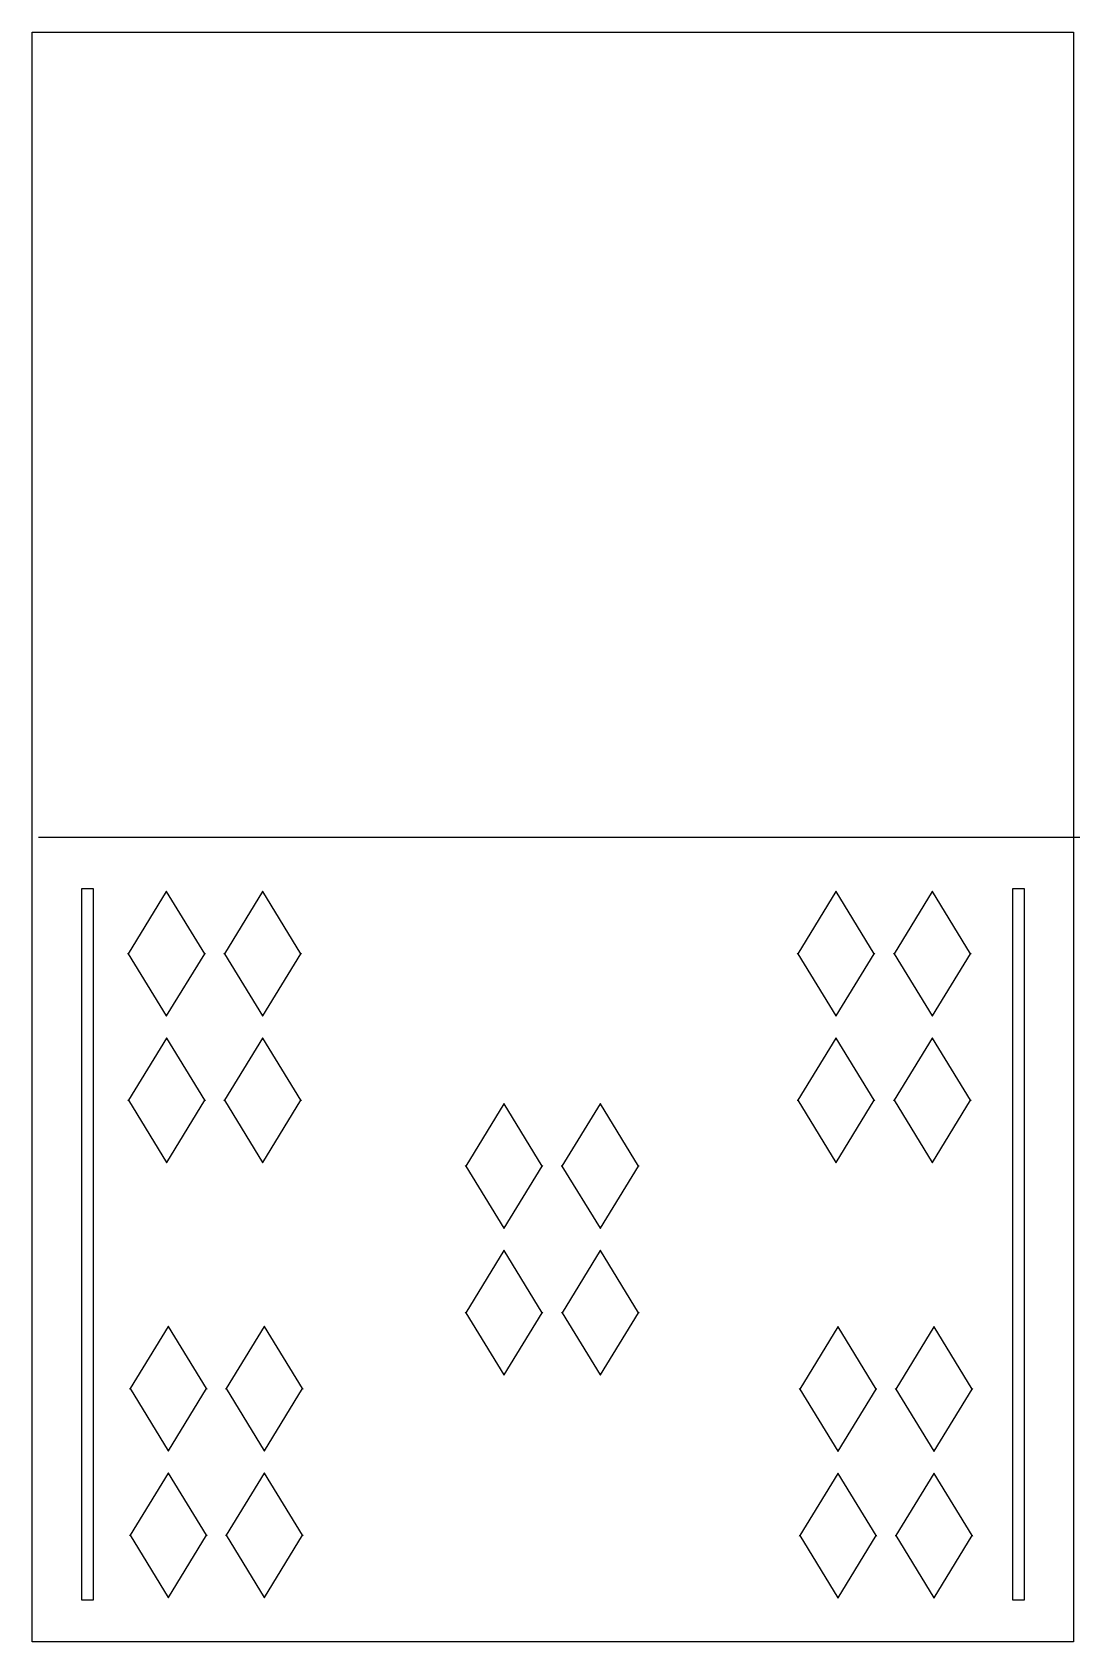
# Model space of a CAD drawing. Header units: centimetres. Extents: x -5.2 to 5.3, y -8.1 to 8.1.
import ezdxf
from ezdxf.lldxf.tags import DXFTag

# ---------------------------------------------------------------- set-up
doc = ezdxf.new("R2010")
doc.units = ezdxf.units.CM
doc.header["$MEASUREMENT"] = 0
doc.layers.add('Layer 1', color=7, linetype='Continuous')
tags = doc.linetypes.add('New Line1', pattern=[0.1, 0.1]).pattern_tags.tags
tags[4:5] = [DXFTag(74, 4), DXFTag(75, 0), DXFTag(340, '0'), DXFTag(46, 1.0), DXFTag(50, 0.0), DXFTag(44, 0.0), DXFTag(45, 0.0)]

msp = doc.modelspace()

# ---------------------------------------------------------------- linework, layer by layer
at = {"layer": 'Layer 1', "color": 242}
for points, knots in [([(-5.23875, 8.09625), (-5.23875, 8.09625), (-5.23875, -8.09625), (-5.23875, -8.09625), (-5.23875, -8.09625), (-5.23875, -8.09625), (5.23875, -8.09625), (5.23875, -8.09625), (5.23875, -8.09625), (5.23875, -8.09625), (5.23875, 8.09625), (5.23875, 8.09625), (5.23875, 8.09625), (5.23875, 8.09625), (-5.23875, 8.09625), (-5.23875, 8.09625)], [0, 0, 0, 0, 0.2, 0.2, 0.2, 0.2, 0.4, 0.4, 0.4, 0.4, 0.6, 0.6, 0.6, 0.6, 1, 1, 1, 1]), ([(-4.62201, -7.67339), (-4.62201, -7.67339), (-4.74416, -7.67339), (-4.74416, -7.67339), (-4.74416, -7.67339), (-4.74416, -7.67339), (-4.74416, -0.52229), (-4.74416, -0.52229), (-4.74416, -0.52229), (-4.74416, -0.52229), (-4.62201, -0.52229), (-4.62201, -0.52229), (-4.62201, -0.52229), (-4.62201, -0.52229), (-4.62201, -7.67339), (-4.62201, -7.67339)], [0, 0, 0, 0, 0.2, 0.2, 0.2, 0.2, 0.4, 0.4, 0.4, 0.4, 0.6, 0.6, 0.6, 0.6, 1, 1, 1, 1]), ([(-4.27461, -1.16914), (-4.27461, -1.16914), (-4.27175, -1.17385), (-4.27175, -1.17385), (-4.27175, -1.17385), (-4.27175, -1.17385), (-3.88922, -0.54877), (-3.88922, -0.54877), (-3.88922, -0.54877), (-3.88922, -0.54877), (-3.88599, -0.54877), (-3.88599, -0.54877), (-3.88599, -0.54877), (-3.88599, -0.54877), (-3.50346, -1.17385), (-3.50346, -1.17385), (-3.50346, -1.17385), (-3.50346, -1.17385), (-3.5006, -1.16914), (-3.5006, -1.16914), (-3.5006, -1.16914), (-3.5006, -1.16914), (-3.5006, -1.17851), (-3.5006, -1.17851), (-3.5006, -1.17851), (-3.5006, -1.17851), (-3.50346, -1.17377), (-3.50346, -1.17377), (-3.50346, -1.17377), (-3.50346, -1.17377), (-3.88599, -1.79893), (-3.88599, -1.79893), (-3.88599, -1.79893), (-3.88599, -1.79893), (-3.88922, -1.79893), (-3.88922, -1.79893), (-3.88922, -1.79893), (-3.88922, -1.79893), (-4.27175, -1.17377), (-4.27175, -1.17377), (-4.27175, -1.17377), (-4.27175, -1.17377), (-4.27461, -1.17851), (-4.27461, -1.17851), (-4.27461, -1.17851), (-4.27461, -1.17851), (-4.27461, -1.16914), (-4.27461, -1.16914)], [0, 0, 0, 0, 0.07692308, 0.07692308, 0.07692308, 0.07692308, 0.15384615, 0.15384615, 0.15384615, 0.15384615, 0.23076923, 0.23076923, 0.23076923, 0.23076923, 0.30769231, 0.30769231, 0.30769231, 0.30769231, 0.38461538, 0.38461538, 0.38461538, 0.38461538, 0.46153846, 0.46153846, 0.46153846, 0.46153846, 0.53846154, 0.53846154, 0.53846154, 0.53846154, 0.61538462, 0.61538462, 0.61538462, 0.61538462, 0.69230769, 0.69230769, 0.69230769, 0.69230769, 0.76923077, 0.76923077, 0.76923077, 0.76923077, 0.84615385, 0.84615385, 0.84615385, 0.84615385, 1, 1, 1, 1]), ([(-3.30674, -1.16914), (-3.30674, -1.16914), (-3.30388, -1.17385), (-3.30388, -1.17385), (-3.30388, -1.17385), (-3.30388, -1.17385), (-2.92135, -0.54877), (-2.92135, -0.54877), (-2.92135, -0.54877), (-2.92135, -0.54877), (-2.91809, -0.54877), (-2.91809, -0.54877), (-2.91809, -0.54877), (-2.91809, -0.54877), (-2.53556, -1.17385), (-2.53556, -1.17385), (-2.53556, -1.17385), (-2.53556, -1.17385), (-2.5327, -1.16914), (-2.5327, -1.16914), (-2.5327, -1.16914), (-2.5327, -1.16914), (-2.5327, -1.17851), (-2.5327, -1.17851), (-2.5327, -1.17851), (-2.5327, -1.17851), (-2.53556, -1.17377), (-2.53556, -1.17377), (-2.53556, -1.17377), (-2.53556, -1.17377), (-2.91809, -1.79893), (-2.91809, -1.79893), (-2.91809, -1.79893), (-2.91809, -1.79893), (-2.92134, -1.79893), (-2.92134, -1.79893), (-2.92134, -1.79893), (-2.92134, -1.79893), (-3.30385, -1.17382), (-3.30385, -1.17382), (-3.30385, -1.17382), (-3.30385, -1.17382), (-3.30671, -1.17853), (-3.30671, -1.17853), (-3.30671, -1.17853), (-3.30671, -1.17853), (-3.30674, -1.16914), (-3.30674, -1.16914), (-3.30674, -1.16914), (-3.30674, -1.16914), (-3.30674, -1.16914), (-3.30674, -1.16914)], [0, 0, 0, 0, 0.07142857, 0.07142857, 0.07142857, 0.07142857, 0.14285714, 0.14285714, 0.14285714, 0.14285714, 0.21428571, 0.21428571, 0.21428571, 0.21428571, 0.28571429, 0.28571429, 0.28571429, 0.28571429, 0.35714286, 0.35714286, 0.35714286, 0.35714286, 0.42857143, 0.42857143, 0.42857143, 0.42857143, 0.5, 0.5, 0.5, 0.5, 0.57142857, 0.57142857, 0.57142857, 0.57142857, 0.64285714, 0.64285714, 0.64285714, 0.64285714, 0.71428571, 0.71428571, 0.71428571, 0.71428571, 0.78571429, 0.78571429, 0.78571429, 0.78571429, 0.85714286, 0.85714286, 0.85714286, 0.85714286, 1, 1, 1, 1]), ([(2.46184, -1.16914), (2.46184, -1.16914), (2.4647, -1.17385), (2.4647, -1.17385), (2.4647, -1.17385), (2.4647, -1.17385), (2.84723, -0.54877), (2.84723, -0.54877), (2.84723, -0.54877), (2.84723, -0.54877), (2.85049, -0.54877), (2.85049, -0.54877), (2.85049, -0.54877), (2.85049, -0.54877), (3.233, -1.17385), (3.233, -1.17385), (3.233, -1.17385), (3.233, -1.17385), (3.23583, -1.16914), (3.23583, -1.16914), (3.23583, -1.16914), (3.23583, -1.16914), (3.23583, -1.17851), (3.23583, -1.17851), (3.23583, -1.17851), (3.23583, -1.17851), (3.233, -1.17377), (3.233, -1.17377), (3.233, -1.17377), (3.233, -1.17377), (2.85049, -1.79893), (2.85049, -1.79893), (2.85049, -1.79893), (2.85049, -1.79893), (2.84723, -1.79893), (2.84723, -1.79893), (2.84723, -1.79893), (2.84723, -1.79893), (2.4647, -1.17377), (2.4647, -1.17377), (2.4647, -1.17377), (2.4647, -1.17377), (2.46184, -1.17851), (2.46184, -1.17851), (2.46184, -1.17851), (2.46184, -1.17851), (2.46184, -1.16914), (2.46184, -1.16914)], [0, 0, 0, 0, 0.07692308, 0.07692308, 0.07692308, 0.07692308, 0.15384615, 0.15384615, 0.15384615, 0.15384615, 0.23076923, 0.23076923, 0.23076923, 0.23076923, 0.30769231, 0.30769231, 0.30769231, 0.30769231, 0.38461538, 0.38461538, 0.38461538, 0.38461538, 0.46153846, 0.46153846, 0.46153846, 0.46153846, 0.53846154, 0.53846154, 0.53846154, 0.53846154, 0.61538462, 0.61538462, 0.61538462, 0.61538462, 0.69230769, 0.69230769, 0.69230769, 0.69230769, 0.76923077, 0.76923077, 0.76923077, 0.76923077, 0.84615385, 0.84615385, 0.84615385, 0.84615385, 1, 1, 1, 1]), ([(3.43035, -1.16917), (3.43035, -1.16917), (3.43318, -1.17388), (3.43318, -1.17388), (3.43318, -1.17388), (3.43318, -1.17388), (3.81569, -0.54875), (3.81569, -0.54875), (3.81569, -0.54875), (3.81569, -0.54875), (3.81897, -0.54875), (3.81897, -0.54875), (3.81897, -0.54875), (3.81897, -0.54875), (4.2015, -1.17388), (4.2015, -1.17388), (4.2015, -1.17388), (4.2015, -1.17388), (4.20436, -1.16917), (4.20436, -1.16917), (4.20436, -1.16917), (4.20436, -1.16917), (4.20436, -1.17854), (4.20436, -1.17854), (4.20436, -1.17854), (4.20436, -1.17854), (4.2015, -1.17386), (4.2015, -1.17386), (4.2015, -1.17386), (4.2015, -1.17386), (3.81897, -1.79894), (3.81897, -1.79894), (3.81897, -1.79894), (3.81897, -1.79894), (3.81569, -1.79893), (3.81569, -1.79893), (3.81569, -1.79893), (3.81569, -1.79893), (3.43318, -1.17385), (3.43318, -1.17385), (3.43318, -1.17385), (3.43318, -1.17385), (3.43035, -1.17853), (3.43035, -1.17853), (3.43035, -1.17853), (3.43035, -1.17853), (3.43035, -1.16917), (3.43035, -1.16917)], [0, 0, 0, 0, 0.07692308, 0.07692308, 0.07692308, 0.07692308, 0.15384615, 0.15384615, 0.15384615, 0.15384615, 0.23076923, 0.23076923, 0.23076923, 0.23076923, 0.30769231, 0.30769231, 0.30769231, 0.30769231, 0.38461538, 0.38461538, 0.38461538, 0.38461538, 0.46153846, 0.46153846, 0.46153846, 0.46153846, 0.53846154, 0.53846154, 0.53846154, 0.53846154, 0.61538462, 0.61538462, 0.61538462, 0.61538462, 0.69230769, 0.69230769, 0.69230769, 0.69230769, 0.76923077, 0.76923077, 0.76923077, 0.76923077, 0.84615385, 0.84615385, 0.84615385, 0.84615385, 1, 1, 1, 1]), ([(4.74419, -7.67339), (4.74419, -7.67339), (4.62206, -7.67339), (4.62206, -7.67339), (4.62206, -7.67339), (4.62206, -7.67339), (4.62206, -0.52229), (4.62206, -0.52229), (4.62206, -0.52229), (4.62206, -0.52229), (4.74419, -0.52229), (4.74419, -0.52229), (4.74419, -0.52229), (4.74419, -0.52229), (4.74419, -7.67339), (4.74419, -7.67339)], [0, 0, 0, 0, 0.2, 0.2, 0.2, 0.2, 0.4, 0.4, 0.4, 0.4, 0.6, 0.6, 0.6, 0.6, 1, 1, 1, 1]), ([(-4.274, -2.64438), (-4.274, -2.64438), (-4.27112, -2.64909), (-4.27112, -2.64909), (-4.27112, -2.64909), (-4.27112, -2.64909), (-3.88859, -2.02399), (-3.88859, -2.02399), (-3.88859, -2.02399), (-3.88859, -2.02399), (-3.88533, -2.02398), (-3.88533, -2.02398), (-3.88533, -2.02398), (-3.88533, -2.02398), (-3.5028, -2.64908), (-3.5028, -2.64908), (-3.5028, -2.64908), (-3.5028, -2.64908), (-3.49992, -2.64437), (-3.49992, -2.64437), (-3.49992, -2.64437), (-3.49992, -2.64437), (-3.49992, -2.65374), (-3.49992, -2.65374), (-3.49992, -2.65374), (-3.49992, -2.65374), (-3.5028, -2.64903), (-3.5028, -2.64903), (-3.5028, -2.64903), (-3.5028, -2.64903), (-3.88533, -3.27411), (-3.88533, -3.27411), (-3.88533, -3.27411), (-3.88533, -3.27411), (-3.88858, -3.27411), (-3.88858, -3.27411), (-3.88858, -3.27411), (-3.88858, -3.27411), (-4.27111, -2.64903), (-4.27111, -2.64903), (-4.27111, -2.64903), (-4.27111, -2.64903), (-4.27399, -2.65374), (-4.27399, -2.65374), (-4.27399, -2.65374), (-4.27399, -2.65374), (-4.274, -2.64438), (-4.274, -2.64438)], [0, 0, 0, 0, 0.07692308, 0.07692308, 0.07692308, 0.07692308, 0.15384615, 0.15384615, 0.15384615, 0.15384615, 0.23076923, 0.23076923, 0.23076923, 0.23076923, 0.30769231, 0.30769231, 0.30769231, 0.30769231, 0.38461538, 0.38461538, 0.38461538, 0.38461538, 0.46153846, 0.46153846, 0.46153846, 0.46153846, 0.53846154, 0.53846154, 0.53846154, 0.53846154, 0.61538462, 0.61538462, 0.61538462, 0.61538462, 0.69230769, 0.69230769, 0.69230769, 0.69230769, 0.76923077, 0.76923077, 0.76923077, 0.76923077, 0.84615385, 0.84615385, 0.84615385, 0.84615385, 1, 1, 1, 1]), ([(-3.30607, -2.64438), (-3.30607, -2.64438), (-3.30319, -2.64909), (-3.30319, -2.64909), (-3.30319, -2.64909), (-3.30319, -2.64909), (-2.92068, -2.02399), (-2.92068, -2.02399), (-2.92068, -2.02399), (-2.92068, -2.02399), (-2.9174, -2.02398), (-2.9174, -2.02398), (-2.9174, -2.02398), (-2.9174, -2.02398), (-2.53487, -2.64908), (-2.53487, -2.64908), (-2.53487, -2.64908), (-2.53487, -2.64908), (-2.53199, -2.64437), (-2.53199, -2.64437), (-2.53199, -2.64437), (-2.53199, -2.64437), (-2.53199, -2.65374), (-2.53199, -2.65374), (-2.53199, -2.65374), (-2.53199, -2.65374), (-2.53487, -2.64903), (-2.53487, -2.64903), (-2.53487, -2.64903), (-2.53487, -2.64903), (-2.9174, -3.27411), (-2.9174, -3.27411), (-2.9174, -3.27411), (-2.9174, -3.27411), (-2.92068, -3.27411), (-2.92068, -3.27411), (-2.92068, -3.27411), (-2.92068, -3.27411), (-3.30319, -2.64903), (-3.30319, -2.64903), (-3.30319, -2.64903), (-3.30319, -2.64903), (-3.30607, -2.65374), (-3.30607, -2.65374), (-3.30607, -2.65374), (-3.30607, -2.65374), (-3.30607, -2.64438), (-3.30607, -2.64438)], [0, 0, 0, 0, 0.07692308, 0.07692308, 0.07692308, 0.07692308, 0.15384615, 0.15384615, 0.15384615, 0.15384615, 0.23076923, 0.23076923, 0.23076923, 0.23076923, 0.30769231, 0.30769231, 0.30769231, 0.30769231, 0.38461538, 0.38461538, 0.38461538, 0.38461538, 0.46153846, 0.46153846, 0.46153846, 0.46153846, 0.53846154, 0.53846154, 0.53846154, 0.53846154, 0.61538462, 0.61538462, 0.61538462, 0.61538462, 0.69230769, 0.69230769, 0.69230769, 0.69230769, 0.76923077, 0.76923077, 0.76923077, 0.76923077, 0.84615385, 0.84615385, 0.84615385, 0.84615385, 1, 1, 1, 1]), ([(2.46245, -2.64438), (2.46245, -2.64438), (2.46528, -2.64909), (2.46528, -2.64909), (2.46528, -2.64909), (2.46528, -2.64909), (2.84779, -2.02399), (2.84779, -2.02399), (2.84779, -2.02399), (2.84779, -2.02399), (2.85107, -2.02398), (2.85107, -2.02398), (2.85107, -2.02398), (2.85107, -2.02398), (3.23358, -2.64908), (3.23358, -2.64908), (3.23358, -2.64908), (3.23358, -2.64908), (3.23644, -2.64437), (3.23644, -2.64437), (3.23644, -2.64437), (3.23644, -2.64437), (3.23644, -2.65374), (3.23644, -2.65374), (3.23644, -2.65374), (3.23644, -2.65374), (3.23358, -2.64903), (3.23358, -2.64903), (3.23358, -2.64903), (3.23358, -2.64903), (2.85107, -3.27411), (2.85107, -3.27411), (2.85107, -3.27411), (2.85107, -3.27411), (2.84779, -3.27411), (2.84779, -3.27411), (2.84779, -3.27411), (2.84779, -3.27411), (2.46528, -2.64903), (2.46528, -2.64903), (2.46528, -2.64903), (2.46528, -2.64903), (2.46245, -2.65374), (2.46245, -2.65374), (2.46245, -2.65374), (2.46245, -2.65374), (2.46245, -2.64438), (2.46245, -2.64438)], [0, 0, 0, 0, 0.07692308, 0.07692308, 0.07692308, 0.07692308, 0.15384615, 0.15384615, 0.15384615, 0.15384615, 0.23076923, 0.23076923, 0.23076923, 0.23076923, 0.30769231, 0.30769231, 0.30769231, 0.30769231, 0.38461538, 0.38461538, 0.38461538, 0.38461538, 0.46153846, 0.46153846, 0.46153846, 0.46153846, 0.53846154, 0.53846154, 0.53846154, 0.53846154, 0.61538462, 0.61538462, 0.61538462, 0.61538462, 0.69230769, 0.69230769, 0.69230769, 0.69230769, 0.76923077, 0.76923077, 0.76923077, 0.76923077, 0.84615385, 0.84615385, 0.84615385, 0.84615385, 1, 1, 1, 1]), ([(3.43038, -2.64438), (3.43038, -2.64438), (3.43321, -2.64909), (3.43321, -2.64909), (3.43321, -2.64909), (3.43321, -2.64909), (3.81569, -2.02399), (3.81569, -2.02399), (3.81569, -2.02399), (3.81569, -2.02399), (3.81897, -2.02398), (3.81897, -2.02398), (3.81897, -2.02398), (3.81897, -2.02398), (4.20148, -2.64908), (4.20148, -2.64908), (4.20148, -2.64908), (4.20148, -2.64908), (4.20434, -2.64437), (4.20434, -2.64437), (4.20434, -2.64437), (4.20434, -2.64437), (4.20434, -2.65374), (4.20434, -2.65374), (4.20434, -2.65374), (4.20434, -2.65374), (4.20148, -2.64903), (4.20148, -2.64903), (4.20148, -2.64903), (4.20148, -2.64903), (3.81897, -3.27411), (3.81897, -3.27411), (3.81897, -3.27411), (3.81897, -3.27411), (3.81569, -3.27411), (3.81569, -3.27411), (3.81569, -3.27411), (3.81569, -3.27411), (3.43321, -2.64903), (3.43321, -2.64903), (3.43321, -2.64903), (3.43321, -2.64903), (3.43038, -2.65374), (3.43038, -2.65374), (3.43038, -2.65374), (3.43038, -2.65374), (3.43038, -2.64438), (3.43038, -2.64438)], [0, 0, 0, 0, 0.07692308, 0.07692308, 0.07692308, 0.07692308, 0.15384615, 0.15384615, 0.15384615, 0.15384615, 0.23076923, 0.23076923, 0.23076923, 0.23076923, 0.30769231, 0.30769231, 0.30769231, 0.30769231, 0.38461538, 0.38461538, 0.38461538, 0.38461538, 0.46153846, 0.46153846, 0.46153846, 0.46153846, 0.53846154, 0.53846154, 0.53846154, 0.53846154, 0.61538462, 0.61538462, 0.61538462, 0.61538462, 0.69230769, 0.69230769, 0.69230769, 0.69230769, 0.76923077, 0.76923077, 0.76923077, 0.76923077, 0.84615385, 0.84615385, 0.84615385, 0.84615385, 1, 1, 1, 1]), ([(-0.87942, -3.30631), (-0.87942, -3.30631), (-0.87654, -3.31102), (-0.87654, -3.31102), (-0.87654, -3.31102), (-0.87654, -3.31102), (-0.49401, -2.68589), (-0.49401, -2.68589), (-0.49401, -2.68589), (-0.49401, -2.68589), (-0.49075, -2.68589), (-0.49075, -2.68589), (-0.49075, -2.68589), (-0.49075, -2.68589), (-0.10822, -3.31102), (-0.10822, -3.31102), (-0.10822, -3.31102), (-0.10822, -3.31102), (-0.10534, -3.30631), (-0.10534, -3.30631), (-0.10534, -3.30631), (-0.10534, -3.30631), (-0.10534, -3.3157), (-0.10534, -3.3157), (-0.10534, -3.3157), (-0.10534, -3.3157), (-0.10822, -3.31096), (-0.10822, -3.31096), (-0.10822, -3.31096), (-0.10822, -3.31096), (-0.49075, -3.93604), (-0.49075, -3.93604), (-0.49075, -3.93604), (-0.49075, -3.93604), (-0.494, -3.93605), (-0.494, -3.93605), (-0.494, -3.93605), (-0.494, -3.93605), (-0.87653, -3.31097), (-0.87653, -3.31097), (-0.87653, -3.31097), (-0.87653, -3.31097), (-0.87941, -3.31571), (-0.87941, -3.31571), (-0.87941, -3.31571), (-0.87941, -3.31571), (-0.87942, -3.30631), (-0.87942, -3.30631), (-0.87942, -3.30631), (-0.87942, -3.30631), (-0.87942, -3.30631), (-0.87942, -3.30631)], [0, 0, 0, 0, 0.07142857, 0.07142857, 0.07142857, 0.07142857, 0.14285714, 0.14285714, 0.14285714, 0.14285714, 0.21428571, 0.21428571, 0.21428571, 0.21428571, 0.28571429, 0.28571429, 0.28571429, 0.28571429, 0.35714286, 0.35714286, 0.35714286, 0.35714286, 0.42857143, 0.42857143, 0.42857143, 0.42857143, 0.5, 0.5, 0.5, 0.5, 0.57142857, 0.57142857, 0.57142857, 0.57142857, 0.64285714, 0.64285714, 0.64285714, 0.64285714, 0.71428571, 0.71428571, 0.71428571, 0.71428571, 0.78571429, 0.78571429, 0.78571429, 0.78571429, 0.85714286, 0.85714286, 0.85714286, 0.85714286, 1, 1, 1, 1]), ([(0.08848, -3.30631), (0.08848, -3.30631), (0.09134, -3.31102), (0.09134, -3.31102), (0.09134, -3.31102), (0.09134, -3.31102), (0.47387, -2.68589), (0.47387, -2.68589), (0.47387, -2.68589), (0.47387, -2.68589), (0.47712, -2.68589), (0.47712, -2.68589), (0.47712, -2.68589), (0.47712, -2.68589), (0.85965, -3.31102), (0.85965, -3.31102), (0.85965, -3.31102), (0.85965, -3.31102), (0.86251, -3.30631), (0.86251, -3.30631), (0.86251, -3.30631), (0.86251, -3.30631), (0.86251, -3.3157), (0.86251, -3.3157), (0.86251, -3.3157), (0.86251, -3.3157), (0.85965, -3.31096), (0.85965, -3.31096), (0.85965, -3.31096), (0.85965, -3.31096), (0.47712, -3.93604), (0.47712, -3.93604), (0.47712, -3.93604), (0.47712, -3.93604), (0.47387, -3.93605), (0.47387, -3.93605), (0.47387, -3.93605), (0.47387, -3.93605), (0.09134, -3.31097), (0.09134, -3.31097), (0.09134, -3.31097), (0.09134, -3.31097), (0.08848, -3.31571), (0.08848, -3.31571), (0.08848, -3.31571), (0.08848, -3.31571), (0.08848, -3.30631), (0.08848, -3.30631)], [0, 0, 0, 0, 0.07692308, 0.07692308, 0.07692308, 0.07692308, 0.15384615, 0.15384615, 0.15384615, 0.15384615, 0.23076923, 0.23076923, 0.23076923, 0.23076923, 0.30769231, 0.30769231, 0.30769231, 0.30769231, 0.38461538, 0.38461538, 0.38461538, 0.38461538, 0.46153846, 0.46153846, 0.46153846, 0.46153846, 0.53846154, 0.53846154, 0.53846154, 0.53846154, 0.61538462, 0.61538462, 0.61538462, 0.61538462, 0.69230769, 0.69230769, 0.69230769, 0.69230769, 0.76923077, 0.76923077, 0.76923077, 0.76923077, 0.84615385, 0.84615385, 0.84615385, 0.84615385, 1, 1, 1, 1]), ([(-0.10475, -4.79092), (-0.10475, -4.79092), (-0.10763, -4.78621), (-0.10763, -4.78621), (-0.10763, -4.78621), (-0.10763, -4.78621), (-0.49016, -5.41129), (-0.49016, -5.41129), (-0.49016, -5.41129), (-0.49016, -5.41129), (-0.49342, -5.41128), (-0.49342, -5.41128), (-0.49342, -5.41128), (-0.49342, -5.41128), (-0.87595, -4.7862), (-0.87595, -4.7862), (-0.87595, -4.7862), (-0.87595, -4.7862), (-0.87883, -4.79091), (-0.87883, -4.79091), (-0.87883, -4.79091), (-0.87883, -4.79091), (-0.87883, -4.78152), (-0.87883, -4.78152), (-0.87883, -4.78152), (-0.87883, -4.78152), (-0.87595, -4.78626), (-0.87595, -4.78626), (-0.87595, -4.78626), (-0.87595, -4.78626), (-0.49342, -4.16118), (-0.49342, -4.16118), (-0.49342, -4.16118), (-0.49342, -4.16118), (-0.49017, -4.16118), (-0.49017, -4.16118), (-0.49017, -4.16118), (-0.49017, -4.16118), (-0.10764, -4.78626), (-0.10764, -4.78626), (-0.10764, -4.78626), (-0.10764, -4.78626), (-0.10476, -4.78152), (-0.10476, -4.78152), (-0.10476, -4.78152), (-0.10476, -4.78152), (-0.10475, -4.79092), (-0.10475, -4.79092)], [0, 0, 0, 0, 0.07692308, 0.07692308, 0.07692308, 0.07692308, 0.15384615, 0.15384615, 0.15384615, 0.15384615, 0.23076923, 0.23076923, 0.23076923, 0.23076923, 0.30769231, 0.30769231, 0.30769231, 0.30769231, 0.38461538, 0.38461538, 0.38461538, 0.38461538, 0.46153846, 0.46153846, 0.46153846, 0.46153846, 0.53846154, 0.53846154, 0.53846154, 0.53846154, 0.61538462, 0.61538462, 0.61538462, 0.61538462, 0.69230769, 0.69230769, 0.69230769, 0.69230769, 0.76923077, 0.76923077, 0.76923077, 0.76923077, 0.84615385, 0.84615385, 0.84615385, 0.84615385, 1, 1, 1, 1]), ([(0.86315, -4.79092), (0.86315, -4.79092), (0.86032, -4.78621), (0.86032, -4.78621), (0.86032, -4.78621), (0.86032, -4.78621), (0.47776, -5.41129), (0.47776, -5.41129), (0.47776, -5.41129), (0.47776, -5.41129), (0.4745, -5.41128), (0.4745, -5.41128), (0.4745, -5.41128), (0.4745, -5.41128), (0.09199, -4.7862), (0.09199, -4.7862), (0.09199, -4.7862), (0.09199, -4.7862), (0.08916, -4.79091), (0.08916, -4.79091), (0.08916, -4.79091), (0.08916, -4.79091), (0.08916, -4.78152), (0.08916, -4.78152), (0.08916, -4.78152), (0.08916, -4.78152), (0.09199, -4.78626), (0.09199, -4.78626), (0.09199, -4.78626), (0.09199, -4.78626), (0.4745, -4.16118), (0.4745, -4.16118), (0.4745, -4.16118), (0.4745, -4.16118), (0.47776, -4.16118), (0.47776, -4.16118), (0.47776, -4.16118), (0.47776, -4.16118), (0.86032, -4.78626), (0.86032, -4.78626), (0.86032, -4.78626), (0.86032, -4.78626), (0.86315, -4.78152), (0.86315, -4.78152), (0.86315, -4.78152), (0.86315, -4.78152), (0.86315, -4.79092), (0.86315, -4.79092), (0.86315, -4.79092), (0.86315, -4.79092), (0.86315, -4.79092), (0.86315, -4.79092)], [0, 0, 0, 0, 0.07142857, 0.07142857, 0.07142857, 0.07142857, 0.14285714, 0.14285714, 0.14285714, 0.14285714, 0.21428571, 0.21428571, 0.21428571, 0.21428571, 0.28571429, 0.28571429, 0.28571429, 0.28571429, 0.35714286, 0.35714286, 0.35714286, 0.35714286, 0.42857143, 0.42857143, 0.42857143, 0.42857143, 0.5, 0.5, 0.5, 0.5, 0.57142857, 0.57142857, 0.57142857, 0.57142857, 0.64285714, 0.64285714, 0.64285714, 0.64285714, 0.71428571, 0.71428571, 0.71428571, 0.71428571, 0.78571429, 0.78571429, 0.78571429, 0.78571429, 0.85714286, 0.85714286, 0.85714286, 0.85714286, 1, 1, 1, 1]), ([(-4.25738, -5.54395), (-4.25738, -5.54395), (-4.25452, -5.54866), (-4.25452, -5.54866), (-4.25452, -5.54866), (-4.25452, -5.54866), (-3.87199, -4.92353), (-3.87199, -4.92353), (-3.87199, -4.92353), (-3.87199, -4.92353), (-3.86874, -4.92353), (-3.86874, -4.92353), (-3.86874, -4.92353), (-3.86874, -4.92353), (-3.48621, -5.54866), (-3.48621, -5.54866), (-3.48621, -5.54866), (-3.48621, -5.54866), (-3.48335, -5.54395), (-3.48335, -5.54395), (-3.48335, -5.54395), (-3.48335, -5.54395), (-3.48335, -5.55332), (-3.48335, -5.55332), (-3.48335, -5.55332), (-3.48335, -5.55332), (-3.48621, -5.54864), (-3.48621, -5.54864), (-3.48621, -5.54864), (-3.48621, -5.54864), (-3.86874, -6.17373), (-3.86874, -6.17373), (-3.86874, -6.17373), (-3.86874, -6.17373), (-3.87199, -6.17373), (-3.87199, -6.17373), (-3.87199, -6.17373), (-3.87199, -6.17373), (-4.25452, -5.54865), (-4.25452, -5.54865), (-4.25452, -5.54865), (-4.25452, -5.54865), (-4.25738, -5.55333), (-4.25738, -5.55333), (-4.25738, -5.55333), (-4.25738, -5.55333), (-4.25738, -5.54395), (-4.25738, -5.54395)], [0, 0, 0, 0, 0.07692308, 0.07692308, 0.07692308, 0.07692308, 0.15384615, 0.15384615, 0.15384615, 0.15384615, 0.23076923, 0.23076923, 0.23076923, 0.23076923, 0.30769231, 0.30769231, 0.30769231, 0.30769231, 0.38461538, 0.38461538, 0.38461538, 0.38461538, 0.46153846, 0.46153846, 0.46153846, 0.46153846, 0.53846154, 0.53846154, 0.53846154, 0.53846154, 0.61538462, 0.61538462, 0.61538462, 0.61538462, 0.69230769, 0.69230769, 0.69230769, 0.69230769, 0.76923077, 0.76923077, 0.76923077, 0.76923077, 0.84615385, 0.84615385, 0.84615385, 0.84615385, 1, 1, 1, 1]), ([(-3.28949, -5.54395), (-3.28949, -5.54395), (-3.28663, -5.54866), (-3.28663, -5.54866), (-3.28663, -5.54866), (-3.28663, -5.54866), (-2.9041, -4.92353), (-2.9041, -4.92353), (-2.9041, -4.92353), (-2.9041, -4.92353), (-2.90084, -4.92353), (-2.90084, -4.92353), (-2.90084, -4.92353), (-2.90084, -4.92353), (-2.51831, -5.54866), (-2.51831, -5.54866), (-2.51831, -5.54866), (-2.51831, -5.54866), (-2.51545, -5.54395), (-2.51545, -5.54395), (-2.51545, -5.54395), (-2.51545, -5.54395), (-2.51545, -5.55332), (-2.51545, -5.55332), (-2.51545, -5.55332), (-2.51545, -5.55332), (-2.51831, -5.54864), (-2.51831, -5.54864), (-2.51831, -5.54864), (-2.51831, -5.54864), (-2.90084, -6.17372), (-2.90084, -6.17372), (-2.90084, -6.17372), (-2.90084, -6.17372), (-2.90409, -6.17371), (-2.90409, -6.17371), (-2.90409, -6.17371), (-2.90409, -6.17371), (-3.28662, -5.54863), (-3.28662, -5.54863), (-3.28662, -5.54863), (-3.28662, -5.54863), (-3.28948, -5.55331), (-3.28948, -5.55331), (-3.28948, -5.55331), (-3.28948, -5.55331), (-3.28949, -5.54395), (-3.28949, -5.54395)], [0, 0, 0, 0, 0.07692308, 0.07692308, 0.07692308, 0.07692308, 0.15384615, 0.15384615, 0.15384615, 0.15384615, 0.23076923, 0.23076923, 0.23076923, 0.23076923, 0.30769231, 0.30769231, 0.30769231, 0.30769231, 0.38461538, 0.38461538, 0.38461538, 0.38461538, 0.46153846, 0.46153846, 0.46153846, 0.46153846, 0.53846154, 0.53846154, 0.53846154, 0.53846154, 0.61538462, 0.61538462, 0.61538462, 0.61538462, 0.69230769, 0.69230769, 0.69230769, 0.69230769, 0.76923077, 0.76923077, 0.76923077, 0.76923077, 0.84615385, 0.84615385, 0.84615385, 0.84615385, 1, 1, 1, 1]), ([(2.4797, -5.54855), (2.4797, -5.54855), (2.48256, -5.55326), (2.48256, -5.55326), (2.48256, -5.55326), (2.48256, -5.55326), (2.86512, -4.92816), (2.86512, -4.92816), (2.86512, -4.92816), (2.86512, -4.92816), (2.86837, -4.92816), (2.86837, -4.92816), (2.86837, -4.92816), (2.86837, -4.92816), (3.2509, -5.55326), (3.2509, -5.55326), (3.2509, -5.55326), (3.2509, -5.55326), (3.25373, -5.54855), (3.25373, -5.54855), (3.25373, -5.54855), (3.25373, -5.54855), (3.25373, -5.55794), (3.25373, -5.55794), (3.25373, -5.55794), (3.25373, -5.55794), (3.2509, -5.5532), (3.2509, -5.5532), (3.2509, -5.5532), (3.2509, -5.5532), (2.86837, -6.17828), (2.86837, -6.17828), (2.86837, -6.17828), (2.86837, -6.17828), (2.86512, -6.17829), (2.86512, -6.17829), (2.86512, -6.17829), (2.86512, -6.17829), (2.48256, -5.55321), (2.48256, -5.55321), (2.48256, -5.55321), (2.48256, -5.55321), (2.4797, -5.55795), (2.4797, -5.55795), (2.4797, -5.55795), (2.4797, -5.55795), (2.4797, -5.54855), (2.4797, -5.54855), (2.4797, -5.54855), (2.4797, -5.54855), (2.4797, -5.54855), (2.4797, -5.54855)], [0, 0, 0, 0, 0.07142857, 0.07142857, 0.07142857, 0.07142857, 0.14285714, 0.14285714, 0.14285714, 0.14285714, 0.21428571, 0.21428571, 0.21428571, 0.21428571, 0.28571429, 0.28571429, 0.28571429, 0.28571429, 0.35714286, 0.35714286, 0.35714286, 0.35714286, 0.42857143, 0.42857143, 0.42857143, 0.42857143, 0.5, 0.5, 0.5, 0.5, 0.57142857, 0.57142857, 0.57142857, 0.57142857, 0.64285714, 0.64285714, 0.64285714, 0.64285714, 0.71428571, 0.71428571, 0.71428571, 0.71428571, 0.78571429, 0.78571429, 0.78571429, 0.78571429, 0.85714286, 0.85714286, 0.85714286, 0.85714286, 1, 1, 1, 1]), ([(3.44763, -5.54855), (3.44763, -5.54855), (3.45049, -5.55326), (3.45049, -5.55326), (3.45049, -5.55326), (3.45049, -5.55326), (3.833, -4.92816), (3.833, -4.92816), (3.833, -4.92816), (3.833, -4.92816), (3.83625, -4.92816), (3.83625, -4.92816), (3.83625, -4.92816), (3.83625, -4.92816), (4.21881, -5.55326), (4.21881, -5.55326), (4.21881, -5.55326), (4.21881, -5.55326), (4.22164, -5.54855), (4.22164, -5.54855), (4.22164, -5.54855), (4.22164, -5.54855), (4.22164, -5.55794), (4.22164, -5.55794), (4.22164, -5.55794), (4.22164, -5.55794), (4.21881, -5.5532), (4.21881, -5.5532), (4.21881, -5.5532), (4.21881, -5.5532), (3.83625, -6.17828), (3.83625, -6.17828), (3.83625, -6.17828), (3.83625, -6.17828), (3.83299, -6.17829), (3.83299, -6.17829), (3.83299, -6.17829), (3.83299, -6.17829), (3.45048, -5.55321), (3.45048, -5.55321), (3.45048, -5.55321), (3.45048, -5.55321), (3.44762, -5.55795), (3.44762, -5.55795), (3.44762, -5.55795), (3.44762, -5.55795), (3.44763, -5.54855), (3.44763, -5.54855), (3.44763, -5.54855), (3.44763, -5.54855), (3.44763, -5.54855), (3.44763, -5.54855)], [0, 0, 0, 0, 0.07142857, 0.07142857, 0.07142857, 0.07142857, 0.14285714, 0.14285714, 0.14285714, 0.14285714, 0.21428571, 0.21428571, 0.21428571, 0.21428571, 0.28571429, 0.28571429, 0.28571429, 0.28571429, 0.35714286, 0.35714286, 0.35714286, 0.35714286, 0.42857143, 0.42857143, 0.42857143, 0.42857143, 0.5, 0.5, 0.5, 0.5, 0.57142857, 0.57142857, 0.57142857, 0.57142857, 0.64285714, 0.64285714, 0.64285714, 0.64285714, 0.71428571, 0.71428571, 0.71428571, 0.71428571, 0.78571429, 0.78571429, 0.78571429, 0.78571429, 0.85714286, 0.85714286, 0.85714286, 0.85714286, 1, 1, 1, 1]), ([(-3.48271, -7.02855), (-3.48271, -7.02855), (-3.48559, -7.02381), (-3.48559, -7.02381), (-3.48559, -7.02381), (-3.48559, -7.02381), (-3.86812, -7.64891), (-3.86812, -7.64891), (-3.86812, -7.64891), (-3.86812, -7.64891), (-3.87138, -7.64892), (-3.87138, -7.64892), (-3.87138, -7.64892), (-3.87138, -7.64892), (-4.25391, -7.02382), (-4.25391, -7.02382), (-4.25391, -7.02382), (-4.25391, -7.02382), (-4.25679, -7.02856), (-4.25679, -7.02856), (-4.25679, -7.02856), (-4.25679, -7.02856), (-4.25679, -7.01917), (-4.25679, -7.01917), (-4.25679, -7.01917), (-4.25679, -7.01917), (-4.25391, -7.02388), (-4.25391, -7.02388), (-4.25391, -7.02388), (-4.25391, -7.02388), (-3.87138, -6.3988), (-3.87138, -6.3988), (-3.87138, -6.3988), (-3.87138, -6.3988), (-3.86813, -6.39879), (-3.86813, -6.39879), (-3.86813, -6.39879), (-3.86813, -6.39879), (-3.4856, -7.02387), (-3.4856, -7.02387), (-3.4856, -7.02387), (-3.4856, -7.02387), (-3.48272, -7.01916), (-3.48272, -7.01916), (-3.48272, -7.01916), (-3.48272, -7.01916), (-3.48271, -7.02855), (-3.48271, -7.02855)], [0, 0, 0, 0, 0.07692308, 0.07692308, 0.07692308, 0.07692308, 0.15384615, 0.15384615, 0.15384615, 0.15384615, 0.23076923, 0.23076923, 0.23076923, 0.23076923, 0.30769231, 0.30769231, 0.30769231, 0.30769231, 0.38461538, 0.38461538, 0.38461538, 0.38461538, 0.46153846, 0.46153846, 0.46153846, 0.46153846, 0.53846154, 0.53846154, 0.53846154, 0.53846154, 0.61538462, 0.61538462, 0.61538462, 0.61538462, 0.69230769, 0.69230769, 0.69230769, 0.69230769, 0.76923077, 0.76923077, 0.76923077, 0.76923077, 0.84615385, 0.84615385, 0.84615385, 0.84615385, 1, 1, 1, 1]), ([(-2.51481, -7.02855), (-2.51481, -7.02855), (-2.51769, -7.02381), (-2.51769, -7.02381), (-2.51769, -7.02381), (-2.51769, -7.02381), (-2.90022, -7.64891), (-2.90022, -7.64891), (-2.90022, -7.64891), (-2.90022, -7.64891), (-2.90348, -7.64892), (-2.90348, -7.64892), (-2.90348, -7.64892), (-2.90348, -7.64892), (-3.28601, -7.02382), (-3.28601, -7.02382), (-3.28601, -7.02382), (-3.28601, -7.02382), (-3.28889, -7.02856), (-3.28889, -7.02856), (-3.28889, -7.02856), (-3.28889, -7.02856), (-3.28889, -7.01917), (-3.28889, -7.01917), (-3.28889, -7.01917), (-3.28889, -7.01917), (-3.28601, -7.02388), (-3.28601, -7.02388), (-3.28601, -7.02388), (-3.28601, -7.02388), (-2.90348, -6.3988), (-2.90348, -6.3988), (-2.90348, -6.3988), (-2.90348, -6.3988), (-2.90023, -6.39879), (-2.90023, -6.39879), (-2.90023, -6.39879), (-2.90023, -6.39879), (-2.5177, -7.02387), (-2.5177, -7.02387), (-2.5177, -7.02387), (-2.5177, -7.02387), (-2.51482, -7.01916), (-2.51482, -7.01916), (-2.51482, -7.01916), (-2.51482, -7.01916), (-2.51481, -7.02855), (-2.51481, -7.02855)], [0, 0, 0, 0, 0.07692308, 0.07692308, 0.07692308, 0.07692308, 0.15384615, 0.15384615, 0.15384615, 0.15384615, 0.23076923, 0.23076923, 0.23076923, 0.23076923, 0.30769231, 0.30769231, 0.30769231, 0.30769231, 0.38461538, 0.38461538, 0.38461538, 0.38461538, 0.46153846, 0.46153846, 0.46153846, 0.46153846, 0.53846154, 0.53846154, 0.53846154, 0.53846154, 0.61538462, 0.61538462, 0.61538462, 0.61538462, 0.69230769, 0.69230769, 0.69230769, 0.69230769, 0.76923077, 0.76923077, 0.76923077, 0.76923077, 0.84615385, 0.84615385, 0.84615385, 0.84615385, 1, 1, 1, 1]), ([(3.2544, -7.03315), (3.2544, -7.03315), (3.25154, -7.02841), (3.25154, -7.02841), (3.25154, -7.02841), (3.25154, -7.02841), (2.86901, -7.65357), (2.86901, -7.65357), (2.86901, -7.65357), (2.86901, -7.65357), (2.86573, -7.65358), (2.86573, -7.65358), (2.86573, -7.65358), (2.86573, -7.65358), (2.48322, -7.02842), (2.48322, -7.02842), (2.48322, -7.02842), (2.48322, -7.02842), (2.48039, -7.03316), (2.48039, -7.03316), (2.48039, -7.03316), (2.48039, -7.03316), (2.48039, -7.02379), (2.48039, -7.02379), (2.48039, -7.02379), (2.48039, -7.02379), (2.48322, -7.02847), (2.48322, -7.02847), (2.48322, -7.02847), (2.48322, -7.02847), (2.86573, -6.40339), (2.86573, -6.40339), (2.86573, -6.40339), (2.86573, -6.40339), (2.86901, -6.40339), (2.86901, -6.40339), (2.86901, -6.40339), (2.86901, -6.40339), (3.25154, -7.02847), (3.25154, -7.02847), (3.25154, -7.02847), (3.25154, -7.02847), (3.2544, -7.02379), (3.2544, -7.02379), (3.2544, -7.02379), (3.2544, -7.02379), (3.2544, -7.03315), (3.2544, -7.03315)], [0, 0, 0, 0, 0.07692308, 0.07692308, 0.07692308, 0.07692308, 0.15384615, 0.15384615, 0.15384615, 0.15384615, 0.23076923, 0.23076923, 0.23076923, 0.23076923, 0.30769231, 0.30769231, 0.30769231, 0.30769231, 0.38461538, 0.38461538, 0.38461538, 0.38461538, 0.46153846, 0.46153846, 0.46153846, 0.46153846, 0.53846154, 0.53846154, 0.53846154, 0.53846154, 0.61538462, 0.61538462, 0.61538462, 0.61538462, 0.69230769, 0.69230769, 0.69230769, 0.69230769, 0.76923077, 0.76923077, 0.76923077, 0.76923077, 0.84615385, 0.84615385, 0.84615385, 0.84615385, 1, 1, 1, 1]), ([(4.2223, -7.03315), (4.2223, -7.03315), (4.21944, -7.02841), (4.21944, -7.02841), (4.21944, -7.02841), (4.21944, -7.02841), (3.83688, -7.65357), (3.83688, -7.65357), (3.83688, -7.65357), (3.83688, -7.65357), (3.8336, -7.65358), (3.8336, -7.65358), (3.8336, -7.65358), (3.8336, -7.65358), (3.45112, -7.02842), (3.45112, -7.02842), (3.45112, -7.02842), (3.45112, -7.02842), (3.44829, -7.03316), (3.44829, -7.03316), (3.44829, -7.03316), (3.44829, -7.03316), (3.44829, -7.02379), (3.44829, -7.02379), (3.44829, -7.02379), (3.44829, -7.02379), (3.45112, -7.02847), (3.45112, -7.02847), (3.45112, -7.02847), (3.45112, -7.02847), (3.8336, -6.40339), (3.8336, -6.40339), (3.8336, -6.40339), (3.8336, -6.40339), (3.83688, -6.40339), (3.83688, -6.40339), (3.83688, -6.40339), (3.83688, -6.40339), (4.21944, -7.02847), (4.21944, -7.02847), (4.21944, -7.02847), (4.21944, -7.02847), (4.2223, -7.02379), (4.2223, -7.02379), (4.2223, -7.02379), (4.2223, -7.02379), (4.2223, -7.03315), (4.2223, -7.03315), (4.2223, -7.03315), (4.2223, -7.03315), (4.2223, -7.03315), (4.2223, -7.03315)], [0, 0, 0, 0, 0.07142857, 0.07142857, 0.07142857, 0.07142857, 0.14285714, 0.14285714, 0.14285714, 0.14285714, 0.21428571, 0.21428571, 0.21428571, 0.21428571, 0.28571429, 0.28571429, 0.28571429, 0.28571429, 0.35714286, 0.35714286, 0.35714286, 0.35714286, 0.42857143, 0.42857143, 0.42857143, 0.42857143, 0.5, 0.5, 0.5, 0.5, 0.57142857, 0.57142857, 0.57142857, 0.57142857, 0.64285714, 0.64285714, 0.64285714, 0.64285714, 0.71428571, 0.71428571, 0.71428571, 0.71428571, 0.78571429, 0.78571429, 0.78571429, 0.78571429, 0.85714286, 0.85714286, 0.85714286, 0.85714286, 1, 1, 1, 1])]:
    msp.add_open_spline(points, degree=3, knots=knots, dxfattribs=at)
at = {"layer": 'Layer 1', "linetype": 'New Line1', "lineweight": 25}
msp.add_open_spline([(-5.17665, 0), (-5.17665, 0), (5.30085, 0), (5.30085, 0)], degree=3, dxfattribs=at)

doc.saveas('drawing.dxf')
